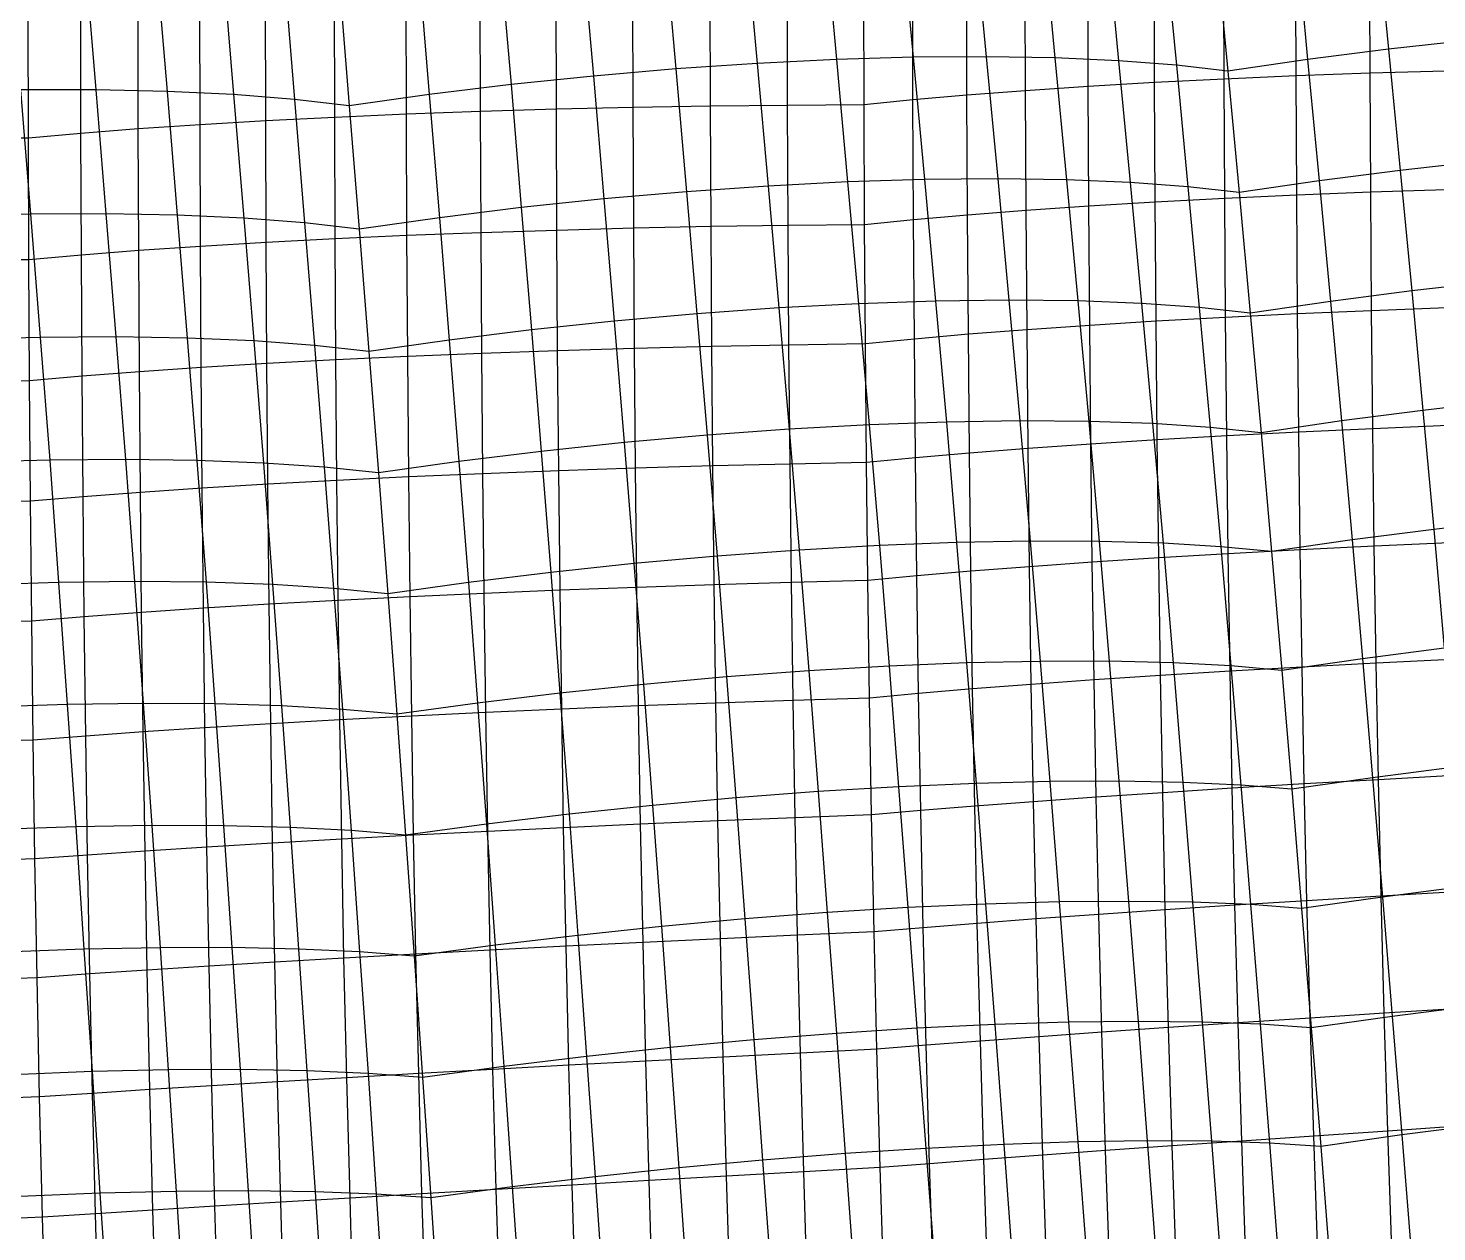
# Model space of a CAD drawing. Extents: x -429 to 429, y -1 to 209.
# Drawn here: x 165.32 to 202.35, y 80.99 to 112.63 of the extents above; entities that cross this region are included whole.
import ezdxf

# ---------------------------------------------------------------- set-up
doc = ezdxf.new("R2010")
doc.units = 0

msp = doc.modelspace()

# ---------------------------------------------------------------- linework, layer by layer
at = {"layer": 'default', "color": 5, "linetype": 'CONTINUOUS'}
for p, q in [((200.767, 115.274, 20.993), (201.079, 112.072, 20.403)), ((182.052, 114.8, 12.625), (182.34, 111.556, 12.002)), ((184.183, 114.94, 13.045), (184.477, 111.701, 12.42)), ((186.264, 115.038, 13.68), (186.564, 111.804, 13.056)), ((188.274, 115.092, 14.522), (188.579, 111.862, 13.903)), ((190.191, 115.102, 15.564), (190.501, 111.877, 14.951)), ((191.996, 115.069, 16.793), (192.308, 111.847, 16.189)), ((193.669, 114.991, 18.197), (193.98, 111.773, 17.605)), ((195.193, 114.871, 19.762), (195.501, 111.656, 19.182)), ((198.644, 115.008, 21.122), (198.95, 111.801, 20.543)), ((179.895, 114.619, 12.425), (180.176, 111.37, 11.806)), ((196.551, 114.709, 21.47), (196.853, 111.496, 20.903)), ((196.551, 114.709, 21.47), (196.853, 111.496, 20.903)), ((166.821, 114.28, 7.515), (167.093, 111.006, 6.882)), ((168.693, 114.237, 8.664), (168.968, 110.966, 8.04)), ((170.441, 114.15, 9.996), (170.715, 110.883, 9.382)), ((175.593, 114.142, 12.686), (175.862, 110.884, 12.085)), ((177.735, 114.399, 12.445), (178.009, 111.145, 11.834)), ((172.047, 114.021, 11.495), (172.318, 110.756, 10.894)), ((173.492, 113.852, 13.146), (173.758, 110.588, 12.558)), ((173.492, 113.852, 13.146), (173.758, 110.588, 12.558)), ((203.217, 112.307, 20.486), (201.079, 112.072, 20.403)), ((188.579, 111.862, 13.903), (186.564, 111.804, 13.056)), ((190.501, 111.877, 14.951), (188.579, 111.862, 13.903)), ((188.579, 111.862, 13.903), (188.878, 108.648, 13.302)), ((192.308, 111.847, 16.189), (190.501, 111.877, 14.951)), ((190.501, 111.877, 14.951), (190.803, 108.667, 14.356)), ((193.98, 111.773, 17.605), (192.308, 111.847, 16.189)), ((192.308, 111.847, 16.189), (192.612, 108.642, 15.602)), ((201.079, 112.072, 20.403), (198.95, 111.801, 20.543)), ((201.079, 112.072, 20.403), (201.386, 108.888, 19.829)), ((182.34, 111.556, 12.002), (180.176, 111.37, 11.806)), ((184.477, 111.701, 12.42), (182.34, 111.556, 12.002)), ((182.34, 111.556, 12.002), (182.621, 108.329, 11.397)), ((186.564, 111.804, 13.056), (184.477, 111.701, 12.42)), ((184.477, 111.701, 12.42), (184.765, 108.478, 11.814)), ((186.564, 111.804, 13.056), (186.858, 108.585, 12.452)), ((195.501, 111.656, 19.182), (193.98, 111.773, 17.605)), ((193.98, 111.773, 17.605), (194.284, 108.573, 17.026)), ((196.853, 111.496, 20.903), (195.501, 111.656, 19.182)), ((195.501, 111.656, 19.182), (195.803, 108.46, 18.614)), ((198.95, 111.801, 20.543), (196.853, 111.496, 20.903)), ((196.853, 111.496, 20.903), (197.15, 108.305, 20.347)), ((196.853, 111.496, 20.903), (197.15, 108.305, 20.347)), ((198.95, 111.801, 20.543), (199.251, 108.613, 19.976)), ((178.009, 111.145, 11.834), (175.862, 110.884, 12.085)), ((180.176, 111.37, 11.806), (178.009, 111.145, 11.834)), ((178.009, 111.145, 11.834), (178.279, 107.91, 11.238)), ((180.176, 111.37, 11.806), (180.452, 108.139, 11.204)), ((167.093, 111.006, 6.882), (165.113, 111.003, 5.92)), ((165.113, 111.003, 5.92), (165.375, 107.741, 5.3)), ((168.968, 110.966, 8.04), (167.093, 111.006, 6.882)), ((167.093, 111.006, 6.882), (167.359, 107.749, 6.267)), ((170.715, 110.883, 9.382), (168.968, 110.966, 8.04)), ((168.968, 110.966, 8.04), (169.235, 107.713, 7.433)), ((172.318, 110.756, 10.894), (170.715, 110.883, 9.382)), ((170.715, 110.883, 9.382), (170.983, 107.633, 8.784)), ((173.758, 110.588, 12.558), (172.318, 110.756, 10.894)), ((172.318, 110.756, 10.894), (172.584, 107.511, 10.305)), ((175.862, 110.884, 12.085), (173.758, 110.588, 12.558)), ((175.862, 110.884, 12.085), (176.127, 107.645, 11.498)), ((173.758, 110.588, 12.558), (174.02, 107.347, 11.981)), ((173.758, 110.588, 12.558), (174.02, 107.347, 11.981)), ((201.386, 108.888, 19.829), (199.251, 108.613, 19.976)), ((203.529, 109.128, 19.906), (201.386, 108.888, 19.829)), ((201.386, 108.888, 19.829), (201.687, 105.724, 19.268)), ((186.858, 108.585, 12.452), (184.765, 108.478, 11.814)), ((188.878, 108.648, 13.302), (186.858, 108.585, 12.452)), ((186.858, 108.585, 12.452), (187.146, 105.384, 11.862)), ((190.803, 108.667, 14.356), (188.878, 108.648, 13.302)), ((188.878, 108.648, 13.302), (189.17, 105.452, 12.716)), ((192.612, 108.642, 15.602), (190.803, 108.667, 14.356)), ((190.803, 108.667, 14.356), (191.099, 105.477, 13.775)), ((194.284, 108.573, 17.026), (192.612, 108.642, 15.602)), ((192.612, 108.642, 15.602), (192.91, 105.457, 15.029)), ((195.803, 108.46, 18.614), (194.284, 108.573, 17.026)), ((194.284, 108.573, 17.026), (194.582, 105.393, 16.462)), ((199.251, 108.613, 19.976), (197.15, 108.305, 20.347)), ((199.251, 108.613, 19.976), (199.548, 105.446, 19.423)), ((180.452, 108.139, 11.204), (178.279, 107.91, 11.238)), ((182.621, 108.329, 11.397), (180.452, 108.139, 11.204)), ((180.452, 108.139, 11.204), (180.722, 104.926, 10.617)), ((184.765, 108.478, 11.814), (182.621, 108.329, 11.397)), ((182.621, 108.329, 11.397), (182.898, 105.12, 10.807)), ((184.765, 108.478, 11.814), (185.047, 105.273, 11.223)), ((197.15, 108.305, 20.347), (195.803, 108.46, 18.614)), ((195.803, 108.46, 18.614), (196.099, 105.286, 18.06)), ((197.15, 108.305, 20.347), (197.442, 105.137, 19.804)), ((197.15, 108.305, 20.347), (197.442, 105.137, 19.804)), ((178.279, 107.91, 11.238), (176.127, 107.645, 11.498)), ((178.279, 107.91, 11.238), (178.544, 104.695, 10.657)), ((165.375, 107.741, 5.3), (163.304, 107.689, 4.542)), ((167.359, 107.749, 6.267), (165.375, 107.741, 5.3)), ((165.375, 107.741, 5.3), (165.632, 104.497, 4.695)), ((169.235, 107.713, 7.433), (167.359, 107.749, 6.267)), ((167.359, 107.749, 6.267), (167.619, 104.51, 5.668)), ((170.983, 107.633, 8.784), (169.235, 107.713, 7.433)), ((169.235, 107.713, 7.433), (169.498, 104.478, 6.84)), ((172.584, 107.511, 10.305), (170.983, 107.633, 8.784)), ((170.983, 107.633, 8.784), (171.246, 104.404, 8.2)), ((174.02, 107.347, 11.981), (172.584, 107.511, 10.305)), ((172.584, 107.511, 10.305), (172.845, 104.287, 9.731)), ((176.127, 107.645, 11.498), (174.02, 107.347, 11.981)), ((176.127, 107.645, 11.498), (176.387, 104.428, 10.925)), ((174.02, 107.347, 11.981), (174.276, 104.129, 11.418)), ((174.02, 107.347, 11.981), (174.276, 104.129, 11.418)), ((203.836, 105.967, 19.34), (201.687, 105.724, 19.268)), ((201.687, 105.724, 19.268), (199.548, 105.446, 19.423)), ((201.687, 105.724, 19.268), (201.98, 102.58, 18.731)), ((185.047, 105.273, 11.223), (182.898, 105.12, 10.807)), ((187.146, 105.384, 11.862), (185.047, 105.273, 11.223)), ((185.047, 105.273, 11.223), (185.321, 102.084, 10.66)), ((189.17, 105.452, 12.716), (187.146, 105.384, 11.862)), ((187.146, 105.384, 11.862), (187.424, 102.2, 11.3)), ((191.099, 105.477, 13.775), (189.17, 105.452, 12.716)), ((189.17, 105.452, 12.716), (189.453, 102.273, 12.157)), ((192.91, 105.457, 15.029), (191.099, 105.477, 13.775)), ((191.099, 105.477, 13.775), (191.384, 102.303, 13.221)), ((194.582, 105.393, 16.462), (192.91, 105.457, 15.029)), ((192.91, 105.457, 15.029), (193.197, 102.289, 14.48)), ((196.099, 105.286, 18.06), (194.582, 105.393, 16.462)), ((194.582, 105.393, 16.462), (194.87, 102.233, 15.92)), ((197.442, 105.137, 19.804), (196.099, 105.286, 18.06)), ((196.099, 105.286, 18.06), (196.386, 102.133, 17.525)), ((199.548, 105.446, 19.423), (197.442, 105.137, 19.804)), ((199.548, 105.446, 19.423), (199.837, 102.302, 18.891)), ((180.722, 104.926, 10.617), (178.544, 104.695, 10.657)), ((182.898, 105.12, 10.807), (180.722, 104.926, 10.617)), ((180.722, 104.926, 10.617), (180.986, 101.733, 10.056)), ((182.898, 105.12, 10.807), (183.167, 101.928, 10.244)), ((197.442, 105.137, 19.804), (197.727, 101.993, 19.278)), ((197.442, 105.137, 19.804), (197.727, 101.993, 19.278)), ((165.632, 104.497, 4.695), (163.557, 104.441, 3.934)), ((167.619, 104.51, 5.668), (165.632, 104.497, 4.695)), ((165.632, 104.497, 4.695), (165.883, 101.272, 4.109)), ((169.498, 104.478, 6.84), (167.619, 104.51, 5.668)), ((167.619, 104.51, 5.668), (167.874, 101.29, 5.086)), ((171.246, 104.404, 8.2), (169.498, 104.478, 6.84)), ((169.498, 104.478, 6.84), (169.754, 101.264, 6.265)), ((176.387, 104.428, 10.925), (174.276, 104.129, 11.418)), ((178.544, 104.695, 10.657), (176.387, 104.428, 10.925)), ((176.387, 104.428, 10.925), (176.641, 101.233, 10.372)), ((178.544, 104.695, 10.657), (178.803, 101.5, 10.099)), ((172.845, 104.287, 9.731), (171.246, 104.404, 8.2)), ((171.246, 104.404, 8.2), (171.502, 101.196, 7.634)), ((174.276, 104.129, 11.418), (172.845, 104.287, 9.731)), ((172.845, 104.287, 9.731), (173.099, 101.086, 9.175)), ((174.276, 104.129, 11.418), (174.527, 100.935, 10.872)), ((174.276, 104.129, 11.418), (174.527, 100.935, 10.872)), ((201.98, 102.58, 18.731), (199.837, 102.302, 18.891)), ((204.135, 102.825, 18.8), (201.98, 102.58, 18.731)), ((201.98, 102.58, 18.731), (202.265, 99.451, 18.218)), ((189.453, 102.273, 12.157), (187.424, 102.2, 11.3)), ((191.384, 102.303, 13.221), (189.453, 102.273, 12.157)), ((189.453, 102.273, 12.157), (189.724, 99.105, 11.625)), ((193.197, 102.289, 14.48), (191.384, 102.303, 13.221)), ((191.384, 102.303, 13.221), (191.658, 99.141, 12.692)), ((194.87, 102.233, 15.92), (193.197, 102.289, 14.48)), ((193.197, 102.289, 14.48), (193.473, 99.135, 13.956)), ((196.386, 102.133, 17.525), (194.87, 102.233, 15.92)), ((194.87, 102.233, 15.92), (195.148, 99.087, 15.401)), ((199.837, 102.302, 18.891), (197.727, 101.993, 19.278)), ((199.837, 102.302, 18.891), (200.117, 99.173, 18.381)), ((183.167, 101.928, 10.244), (180.986, 101.733, 10.056)), ((185.321, 102.084, 10.66), (183.167, 101.928, 10.244)), ((183.167, 101.928, 10.244), (183.426, 98.749, 9.708)), ((187.424, 102.2, 11.3), (185.321, 102.084, 10.66)), ((185.321, 102.084, 10.66), (185.585, 98.908, 10.124)), ((187.424, 102.2, 11.3), (187.692, 99.027, 10.765)), ((197.727, 101.993, 19.278), (196.386, 102.133, 17.525)), ((196.386, 102.133, 17.525), (196.664, 98.997, 17.013)), ((197.727, 101.993, 19.278), (198.004, 98.866, 18.772)), ((197.727, 101.993, 19.278), (198.004, 98.866, 18.772)), ((178.803, 101.5, 10.099), (176.641, 101.233, 10.372)), ((180.986, 101.733, 10.056), (178.803, 101.5, 10.099)), ((178.803, 101.5, 10.099), (179.054, 98.32, 9.566)), ((180.986, 101.733, 10.056), (181.241, 98.553, 9.521)), ((165.883, 101.272, 4.109), (163.804, 101.212, 3.344)), ((167.874, 101.29, 5.086), (165.883, 101.272, 4.109)), ((165.883, 101.272, 4.109), (166.118, 98.056, 3.569)), ((169.754, 101.264, 6.265), (167.874, 101.29, 5.086)), ((167.874, 101.29, 5.086), (168.111, 98.08, 4.549)), ((171.502, 101.196, 7.634), (169.754, 101.264, 6.265)), ((169.754, 101.264, 6.265), (169.993, 98.061, 5.731)), ((173.099, 101.086, 9.175), (171.502, 101.196, 7.634)), ((171.502, 101.196, 7.634), (171.743, 98.001, 7.102)), ((176.641, 101.233, 10.372), (174.527, 100.935, 10.872)), ((176.641, 101.233, 10.372), (176.888, 98.055, 9.843)), ((174.527, 100.935, 10.872), (173.099, 101.086, 9.175)), ((173.099, 101.086, 9.175), (173.341, 97.9, 8.647)), ((174.527, 100.935, 10.872), (174.77, 97.759, 10.348)), ((174.527, 100.935, 10.872), (174.77, 97.759, 10.348)), ((204.424, 99.696, 18.284), (202.265, 99.451, 18.218)), ((202.265, 99.451, 18.218), (200.117, 99.173, 18.381)), ((202.265, 99.451, 18.218), (202.541, 96.325, 17.732)), ((185.585, 98.908, 10.124), (183.426, 98.749, 9.708)), ((187.692, 99.027, 10.765), (185.585, 98.908, 10.124)), ((185.585, 98.908, 10.124), (185.837, 95.735, 9.621)), ((189.724, 99.105, 11.625), (187.692, 99.027, 10.765)), ((187.692, 99.027, 10.765), (187.947, 95.857, 10.264)), ((191.658, 99.141, 12.692), (189.724, 99.105, 11.625)), ((189.724, 99.105, 11.625), (189.982, 95.941, 11.125)), ((193.473, 99.135, 13.956), (191.658, 99.141, 12.692)), ((191.658, 99.141, 12.692), (191.918, 95.983, 12.195)), ((195.148, 99.087, 15.401), (193.473, 99.135, 13.956)), ((193.473, 99.135, 13.956), (193.736, 95.985, 13.461)), ((196.664, 98.997, 17.013), (195.148, 99.087, 15.401)), ((195.148, 99.087, 15.401), (195.413, 95.945, 14.909)), ((198.004, 98.866, 18.772), (196.664, 98.997, 17.013)), ((196.664, 98.997, 17.013), (196.931, 95.865, 16.524)), ((200.117, 99.173, 18.381), (198.004, 98.866, 18.772)), ((200.117, 99.173, 18.381), (200.39, 96.049, 17.895)), ((181.241, 98.553, 9.521), (179.054, 98.32, 9.566)), ((183.426, 98.749, 9.708), (181.241, 98.553, 9.521)), ((181.241, 98.553, 9.521), (181.488, 95.376, 9.017)), ((183.426, 98.749, 9.708), (183.676, 95.574, 9.204)), ((198.004, 98.866, 18.772), (198.273, 95.746, 18.286)), ((198.004, 98.866, 18.772), (198.273, 95.746, 18.286)), ((179.054, 98.32, 9.566), (176.888, 98.055, 9.843)), ((179.054, 98.32, 9.566), (179.297, 95.145, 9.062)), ((166.118, 98.056, 3.569), (164.036, 97.991, 2.803)), ((168.111, 98.08, 4.549), (166.118, 98.056, 3.569)), ((166.118, 98.056, 3.569), (166.344, 94.845, 3.054)), ((169.993, 98.061, 5.731), (168.111, 98.08, 4.549)), ((168.111, 98.08, 4.549), (168.339, 94.874, 4.035)), ((171.743, 98.001, 7.102), (169.993, 98.061, 5.731)), ((169.993, 98.061, 5.731), (170.223, 94.863, 5.219)), ((173.341, 97.9, 8.647), (171.743, 98.001, 7.102)), ((171.743, 98.001, 7.102), (171.975, 94.811, 6.592)), ((174.77, 97.759, 10.348), (173.341, 97.9, 8.647)), ((173.341, 97.9, 8.647), (173.576, 94.72, 8.14)), ((176.888, 98.055, 9.843), (174.77, 97.759, 10.348)), ((174.77, 97.759, 10.348), (175.006, 94.59, 9.844)), ((174.77, 97.759, 10.348), (175.006, 94.59, 9.844)), ((176.888, 98.055, 9.843), (177.128, 94.881, 9.339)), ((202.541, 96.325, 17.732), (200.39, 96.049, 17.895)), ((189.982, 95.941, 11.125), (187.947, 95.857, 10.264)), ((191.918, 95.983, 12.195), (189.982, 95.941, 11.125)), ((189.982, 95.941, 11.125), (190.233, 92.774, 10.645)), ((193.736, 95.985, 13.461), (191.918, 95.983, 12.195)), ((191.918, 95.983, 12.195), (192.172, 92.823, 11.716)), ((195.413, 95.945, 14.909), (193.736, 95.985, 13.461)), ((193.736, 95.985, 13.461), (193.991, 92.832, 12.985)), ((196.931, 95.865, 16.524), (195.413, 95.945, 14.909)), ((195.413, 95.945, 14.909), (195.671, 92.801, 14.436)), ((200.39, 96.049, 17.895), (198.273, 95.746, 18.286)), ((200.39, 96.049, 17.895), (200.655, 92.922, 17.428)), ((183.676, 95.574, 9.204), (181.488, 95.376, 9.017)), ((185.837, 95.735, 9.621), (183.676, 95.574, 9.204)), ((183.676, 95.574, 9.204), (183.919, 92.396, 8.72)), ((187.947, 95.857, 10.264), (185.837, 95.735, 9.621)), ((185.837, 95.735, 9.621), (186.083, 92.559, 9.138)), ((187.947, 95.857, 10.264), (188.195, 92.686, 9.782)), ((198.273, 95.746, 18.286), (196.931, 95.865, 16.524)), ((196.931, 95.865, 16.524), (197.191, 92.73, 16.053)), ((198.273, 95.746, 18.286), (198.535, 92.621, 17.819)), ((198.273, 95.746, 18.286), (198.535, 92.621, 17.819)), ((181.488, 95.376, 9.017), (179.297, 95.145, 9.062)), ((181.488, 95.376, 9.017), (181.728, 92.197, 8.532)), ((166.344, 94.845, 3.054), (164.26, 94.775, 2.286)), ((168.339, 94.874, 4.035), (166.344, 94.845, 3.054)), ((166.344, 94.845, 3.054), (166.568, 91.633, 2.547)), ((170.223, 94.863, 5.219), (168.339, 94.874, 4.035)), ((168.339, 94.874, 4.035), (168.565, 91.668, 3.531)), ((171.975, 94.811, 6.592), (170.223, 94.863, 5.219)), ((170.223, 94.863, 5.219), (170.452, 91.663, 4.719)), ((173.576, 94.72, 8.14), (171.975, 94.811, 6.592)), ((171.975, 94.811, 6.592), (172.205, 91.619, 6.097)), ((177.128, 94.881, 9.339), (175.006, 94.59, 9.844)), ((179.297, 95.145, 9.062), (177.128, 94.881, 9.339)), ((177.128, 94.881, 9.339), (177.362, 91.704, 8.853)), ((179.297, 95.145, 9.062), (179.534, 91.966, 8.577)), ((175.006, 94.59, 9.844), (173.576, 94.72, 8.14)), ((173.576, 94.72, 8.14), (173.806, 91.536, 7.649)), ((175.006, 94.59, 9.844), (175.237, 91.416, 9.359)), ((175.006, 94.59, 9.844), (175.237, 91.416, 9.359)), ((202.81, 93.197, 17.265), (200.655, 92.922, 17.428)), ((188.195, 92.686, 9.782), (186.083, 92.559, 9.138)), ((190.233, 92.774, 10.645), (188.195, 92.686, 9.782)), ((188.195, 92.686, 9.782), (188.438, 89.509, 9.315)), ((192.172, 92.823, 11.716), (190.233, 92.774, 10.645)), ((190.233, 92.774, 10.645), (190.478, 89.602, 10.179)), ((193.991, 92.832, 12.985), (192.172, 92.823, 11.716)), ((192.172, 92.823, 11.716), (192.42, 89.657, 11.252)), ((195.671, 92.801, 14.436), (193.991, 92.832, 12.985)), ((193.991, 92.832, 12.985), (194.242, 89.672, 12.523)), ((197.191, 92.73, 16.053), (195.671, 92.801, 14.436)), ((195.671, 92.801, 14.436), (195.923, 89.649, 13.977)), ((198.535, 92.621, 17.819), (197.191, 92.73, 16.053)), ((197.191, 92.73, 16.053), (197.446, 89.587, 15.597)), ((200.655, 92.922, 17.428), (198.535, 92.621, 17.819)), ((198.535, 92.621, 17.819), (198.792, 89.486, 17.366)), ((198.535, 92.621, 17.819), (198.792, 89.486, 17.366)), ((200.655, 92.922, 17.428), (200.916, 89.787, 16.974)), ((183.919, 92.396, 8.72), (181.728, 92.197, 8.532)), ((186.083, 92.559, 9.138), (183.919, 92.396, 8.72)), ((183.919, 92.396, 8.72), (184.157, 89.212, 8.25)), ((186.083, 92.559, 9.138), (186.323, 89.379, 8.669)), ((179.534, 91.966, 8.577), (177.362, 91.704, 8.853)), ((181.728, 92.197, 8.532), (179.534, 91.966, 8.577)), ((179.534, 91.966, 8.577), (179.766, 88.78, 8.106)), ((181.728, 92.197, 8.532), (181.963, 89.012, 8.062)), ((166.568, 91.633, 2.547), (164.481, 91.559, 1.778)), ((168.565, 91.668, 3.531), (166.568, 91.633, 2.547)), ((166.568, 91.633, 2.547), (166.783, 88.415, 2.067)), ((170.452, 91.663, 4.719), (168.565, 91.668, 3.531)), ((168.565, 91.668, 3.531), (168.783, 88.455, 3.052)), ((172.205, 91.619, 6.097), (170.452, 91.663, 4.719)), ((170.452, 91.663, 4.719), (170.671, 88.456, 4.242)), ((173.806, 91.536, 7.649), (172.205, 91.619, 6.097)), ((172.205, 91.619, 6.097), (172.427, 88.419, 5.622)), ((175.237, 91.416, 9.359), (173.806, 91.536, 7.649)), ((173.806, 91.536, 7.649), (174.03, 88.344, 7.176)), ((177.362, 91.704, 8.853), (175.237, 91.416, 9.359)), ((177.362, 91.704, 8.853), (177.591, 88.519, 8.383)), ((175.237, 91.416, 9.359), (175.463, 88.232, 8.889)), ((175.237, 91.416, 9.359), (175.463, 88.232, 8.889)), ((203.073, 90.062, 16.812), (200.916, 89.787, 16.974)), ((192.42, 89.657, 11.252), (190.478, 89.602, 10.179)), ((194.242, 89.672, 12.523), (192.42, 89.657, 11.252)), ((192.42, 89.657, 11.252), (192.668, 86.494, 10.792)), ((195.923, 89.649, 13.977), (194.242, 89.672, 12.523)), ((194.242, 89.672, 12.523), (194.492, 86.515, 12.066)), ((197.446, 89.587, 15.597), (195.923, 89.649, 13.977)), ((195.923, 89.649, 13.977), (196.176, 86.498, 13.524)), ((200.916, 89.787, 16.974), (198.792, 89.486, 17.366)), ((200.916, 89.787, 16.974), (201.172, 86.65, 16.529)), ((186.323, 89.379, 8.669), (184.157, 89.212, 8.25)), ((188.438, 89.509, 9.315), (186.323, 89.379, 8.669)), ((186.323, 89.379, 8.669), (186.563, 86.202, 8.202)), ((190.478, 89.602, 10.179), (188.438, 89.509, 9.315)), ((188.438, 89.509, 9.315), (188.681, 86.336, 8.849)), ((190.478, 89.602, 10.179), (190.724, 86.434, 9.715)), ((198.792, 89.486, 17.366), (197.446, 89.587, 15.597)), ((197.446, 89.587, 15.597), (197.699, 86.443, 15.149)), ((198.792, 89.486, 17.366), (199.046, 86.349, 16.923)), ((198.792, 89.486, 17.366), (199.046, 86.349, 16.923)), ((181.963, 89.012, 8.062), (179.766, 88.78, 8.106)), ((184.157, 89.212, 8.25), (181.963, 89.012, 8.062)), ((181.963, 89.012, 8.062), (182.195, 85.829, 7.595)), ((184.157, 89.212, 8.25), (184.393, 86.032, 7.783)), ((177.591, 88.519, 8.383), (175.463, 88.232, 8.889)), ((179.766, 88.78, 8.106), (177.591, 88.519, 8.383)), ((177.591, 88.519, 8.383), (177.817, 85.333, 7.92)), ((179.766, 88.78, 8.106), (179.995, 85.595, 7.641)), ((166.783, 88.415, 2.067), (164.693, 88.336, 1.296)), ((168.783, 88.455, 3.052), (166.783, 88.415, 2.067)), ((166.783, 88.415, 2.067), (166.995, 85.198, 1.598)), ((170.671, 88.456, 4.242), (168.783, 88.455, 3.052)), ((168.783, 88.455, 3.052), (168.997, 85.243, 2.585)), ((172.427, 88.419, 5.622), (170.671, 88.456, 4.242)), ((170.671, 88.456, 4.242), (170.888, 85.25, 3.776)), ((174.03, 88.344, 7.176), (172.427, 88.419, 5.622)), ((172.427, 88.419, 5.622), (172.645, 85.219, 5.158)), ((175.463, 88.232, 8.889), (174.03, 88.344, 7.176)), ((174.03, 88.344, 7.176), (174.251, 85.151, 6.715)), ((175.463, 88.232, 8.889), (175.685, 85.045, 8.43)), ((175.463, 88.232, 8.889), (175.685, 85.045, 8.43)), ((201.172, 86.65, 16.529), (199.046, 86.349, 16.923)), ((203.333, 86.927, 16.364), (201.172, 86.65, 16.529)), ((201.172, 86.65, 16.529), (201.424, 83.532, 16.098)), ((188.681, 86.336, 8.849), (186.563, 86.202, 8.202)), ((190.724, 86.434, 9.715), (188.681, 86.336, 8.849)), ((188.681, 86.336, 8.849), (188.917, 83.18, 8.406)), ((192.668, 86.494, 10.792), (190.724, 86.434, 9.715)), ((190.724, 86.434, 9.715), (190.962, 83.283, 9.273)), ((194.492, 86.515, 12.066), (192.668, 86.494, 10.792)), ((192.668, 86.494, 10.792), (192.909, 83.348, 10.351)), ((196.176, 86.498, 13.524), (194.492, 86.515, 12.066)), ((194.492, 86.515, 12.066), (194.735, 83.376, 11.628)), ((197.699, 86.443, 15.149), (196.176, 86.498, 13.524)), ((196.176, 86.498, 13.524), (196.42, 83.365, 13.088)), ((199.046, 86.349, 16.923), (197.699, 86.443, 15.149)), ((197.699, 86.443, 15.149), (197.946, 83.316, 14.715)), ((199.046, 86.349, 16.923), (199.294, 83.23, 16.492)), ((199.046, 86.349, 16.923), (199.294, 83.23, 16.492)), ((184.393, 86.032, 7.783), (182.195, 85.829, 7.595)), ((186.563, 86.202, 8.202), (184.393, 86.032, 7.783)), ((184.393, 86.032, 7.783), (184.623, 82.869, 7.337)), ((186.563, 86.202, 8.202), (186.796, 83.042, 7.758)), ((179.995, 85.595, 7.641), (177.817, 85.333, 7.92)), ((182.195, 85.829, 7.595), (179.995, 85.595, 7.641)), ((179.995, 85.595, 7.641), (180.22, 82.428, 7.194)), ((182.195, 85.829, 7.595), (182.423, 82.664, 7.148)), ((166.995, 85.198, 1.598), (164.903, 85.116, 0.826)), ((168.997, 85.243, 2.585), (166.995, 85.198, 1.598)), ((166.995, 85.198, 1.598), (167.203, 82, 1.141)), ((170.888, 85.25, 3.776), (168.997, 85.243, 2.585)), ((168.997, 85.243, 2.585), (169.208, 82.05, 2.13)), ((172.645, 85.219, 5.158), (170.888, 85.25, 3.776)), ((170.888, 85.25, 3.776), (171.1, 82.063, 3.322)), ((174.251, 85.151, 6.715), (172.645, 85.219, 5.158)), ((172.645, 85.219, 5.158), (172.86, 82.038, 4.706)), ((177.817, 85.333, 7.92), (175.685, 85.045, 8.43)), ((177.817, 85.333, 7.92), (178.038, 82.165, 7.473)), ((175.685, 85.045, 8.43), (174.251, 85.151, 6.715)), ((174.251, 85.151, 6.715), (174.467, 81.976, 6.265)), ((175.685, 85.045, 8.43), (175.904, 81.877, 7.982)), ((175.685, 85.045, 8.43), (175.904, 81.877, 7.982)), ((203.588, 83.81, 15.934), (201.424, 83.532, 16.098)), ((192.909, 83.348, 10.351), (190.962, 83.283, 9.273)), ((194.735, 83.376, 11.628), (192.909, 83.348, 10.351)), ((192.909, 83.348, 10.351), (193.143, 80.247, 9.928)), ((196.42, 83.365, 13.088), (194.735, 83.376, 11.628)), ((194.735, 83.376, 11.628), (194.971, 80.281, 11.206)), ((197.946, 83.316, 14.715), (196.42, 83.365, 13.088)), ((196.42, 83.365, 13.088), (196.658, 80.278, 12.668)), ((199.294, 83.23, 16.492), (197.946, 83.316, 14.715)), ((197.946, 83.316, 14.715), (198.185, 80.238, 14.298)), ((201.424, 83.532, 16.098), (199.294, 83.23, 16.492)), ((201.424, 83.532, 16.098), (201.668, 80.462, 15.684)), ((186.796, 83.042, 7.758), (184.623, 82.869, 7.337)), ((188.917, 83.18, 8.406), (186.796, 83.042, 7.758)), ((186.796, 83.042, 7.758), (187.024, 79.926, 7.33)), ((190.962, 83.283, 9.273), (188.917, 83.18, 8.406)), ((188.917, 83.18, 8.406), (189.147, 80.068, 7.979)), ((190.962, 83.283, 9.273), (191.194, 80.175, 8.848)), ((199.294, 83.23, 16.492), (199.535, 80.161, 16.078)), ((199.294, 83.23, 16.492), (199.535, 80.161, 16.078)), ((182.423, 82.664, 7.148), (180.22, 82.428, 7.194)), ((184.623, 82.869, 7.337), (182.423, 82.664, 7.148)), ((182.423, 82.664, 7.148), (182.645, 79.544, 6.719)), ((184.623, 82.869, 7.337), (184.848, 79.75, 6.908)), ((180.22, 82.428, 7.194), (178.038, 82.165, 7.473)), ((180.22, 82.428, 7.194), (180.439, 79.308, 6.764)), ((167.203, 82, 1.141), (165.11, 81.914, 0.368)), ((169.208, 82.05, 2.13), (167.203, 82, 1.141)), ((167.203, 82, 1.141), (167.408, 78.847, 0.702)), ((171.1, 82.063, 3.322), (169.208, 82.05, 2.13)), ((169.208, 82.05, 2.13), (169.414, 78.902, 1.692)), ((172.86, 82.038, 4.706), (171.1, 82.063, 3.322)), ((171.1, 82.063, 3.322), (171.308, 78.921, 2.886)), ((174.467, 81.976, 6.265), (172.86, 82.038, 4.706)), ((172.86, 82.038, 4.706), (173.069, 78.904, 4.271)), ((175.904, 81.877, 7.982), (174.467, 81.976, 6.265)), ((174.467, 81.976, 6.265), (174.678, 78.85, 5.832)), ((178.038, 82.165, 7.473), (175.904, 81.877, 7.982)), ((175.904, 81.877, 7.982), (176.115, 78.76, 7.552)), ((175.904, 81.877, 7.982), (176.115, 78.76, 7.552)), ((178.038, 82.165, 7.473), (178.254, 79.046, 7.042))]:
    msp.add_line(p, q, dxfattribs=at)
at = {"layer": 'default', "color": 3, "linetype": 'CONTINUOUS'}
for p, q in [((196.754, 111.289, 53.583), (196.745, 114.441, 53.372)), ((198.646, 111.371, 54.24), (198.637, 114.517, 54.029)), ((200.591, 111.441, 54.726), (200.582, 114.582, 54.516)), ((191.536, 110.984, 50.648), (191.527, 114.146, 50.435)), ((193.184, 111.095, 51.78), (193.175, 114.255, 51.568)), ((194.928, 111.197, 52.761), (194.919, 114.353, 52.549)), ((179.202, 110.494, 46.654), (179.194, 113.687, 46.439)), ((181.222, 110.541, 46.871), (181.214, 113.728, 46.656)), ((183.253, 110.576, 46.907), (183.246, 113.756, 46.693)), ((185.281, 110.599, 46.763), (185.273, 113.77, 46.55)), ((187.289, 110.608, 46.44), (187.281, 113.771, 46.228)), ((187.289, 110.608, 46.44), (187.281, 113.771, 46.228)), ((188.576, 110.74, 47.967), (188.568, 113.903, 47.755)), ((189.995, 110.866, 49.373), (189.987, 114.029, 49.161)), ((171.56, 110.191, 44.041), (171.552, 113.401, 43.824)), ((173.374, 110.282, 44.947), (173.366, 113.49, 44.731)), ((175.262, 110.364, 45.688), (175.255, 113.568, 45.472)), ((177.21, 110.435, 46.259), (177.202, 113.634, 46.043)), ((165.326, 109.737, 38.932), (165.319, 112.948, 38.714)), ((165.326, 109.737, 38.932), (165.319, 112.948, 38.714)), ((166.705, 109.862, 40.413), (166.699, 113.074, 40.195)), ((168.212, 109.979, 41.765), (168.205, 113.192, 41.548)), ((169.834, 110.089, 42.978), (169.828, 113.301, 42.761)), ((202.572, 111.501, 55.037), (200.591, 111.441, 54.726)), ((193.184, 111.095, 51.78), (191.536, 110.984, 50.648)), ((194.928, 111.197, 52.761), (193.184, 111.095, 51.78)), ((193.199, 107.948, 51.974), (193.184, 111.095, 51.78)), ((196.754, 111.289, 53.583), (194.928, 111.197, 52.761)), ((194.944, 108.053, 52.955), (194.928, 111.197, 52.761)), ((198.646, 111.371, 54.24), (196.754, 111.289, 53.583)), ((196.769, 108.15, 53.777), (196.754, 111.289, 53.583)), ((200.591, 111.441, 54.726), (198.646, 111.371, 54.24)), ((198.662, 108.237, 54.433), (198.646, 111.371, 54.24)), ((200.607, 108.314, 54.919), (200.591, 111.441, 54.726)), ((188.576, 110.74, 47.967), (187.289, 110.608, 46.44)), ((189.995, 110.866, 49.373), (188.576, 110.74, 47.967)), ((188.591, 107.591, 48.162), (188.576, 110.74, 47.967)), ((191.536, 110.984, 50.648), (189.995, 110.866, 49.373)), ((190.01, 107.716, 49.568), (189.995, 110.866, 49.373)), ((191.551, 107.836, 50.842), (191.536, 110.984, 50.648)), ((175.262, 110.364, 45.688), (173.374, 110.282, 44.947)), ((177.21, 110.435, 46.259), (175.262, 110.364, 45.688)), ((175.275, 107.173, 45.887), (175.262, 110.364, 45.688)), ((179.202, 110.494, 46.654), (177.21, 110.435, 46.259)), ((177.223, 107.248, 46.457), (177.21, 110.435, 46.259)), ((181.222, 110.541, 46.871), (179.202, 110.494, 46.654)), ((179.215, 107.313, 46.851), (179.202, 110.494, 46.654)), ((183.253, 110.576, 46.907), (181.222, 110.541, 46.871)), ((181.235, 107.367, 47.068), (181.222, 110.541, 46.871)), ((185.281, 110.599, 46.763), (183.253, 110.576, 46.907)), ((183.267, 107.41, 47.104), (183.253, 110.576, 46.907)), ((187.289, 110.608, 46.44), (185.281, 110.599, 46.763)), ((185.295, 107.441, 46.959), (185.281, 110.599, 46.763)), ((187.303, 107.46, 46.635), (187.289, 110.608, 46.44)), ((187.303, 107.46, 46.635), (187.289, 110.608, 46.44)), ((168.212, 109.979, 41.765), (166.705, 109.862, 40.413)), ((169.834, 110.089, 42.978), (168.212, 109.979, 41.765)), ((168.224, 106.78, 41.964), (168.212, 109.979, 41.765)), ((171.56, 110.191, 44.041), (169.834, 110.089, 42.978)), ((169.847, 106.891, 43.177), (169.834, 110.089, 42.978)), ((173.374, 110.282, 44.947), (171.56, 110.191, 44.041)), ((171.572, 106.993, 44.24), (171.56, 110.191, 44.041)), ((173.387, 107.088, 45.146), (173.374, 110.282, 44.947)), ((165.326, 109.737, 38.932), (163.308, 109.739, 39.35)), ((166.705, 109.862, 40.413), (165.326, 109.737, 38.932)), ((165.337, 106.541, 39.131), (165.326, 109.737, 38.932)), ((165.337, 106.541, 39.131), (165.326, 109.737, 38.932)), ((166.717, 106.663, 40.612), (166.705, 109.862, 40.413)), ((196.769, 108.15, 53.777), (194.944, 108.053, 52.955)), ((198.662, 108.237, 54.433), (196.769, 108.15, 53.777)), ((196.792, 105.024, 53.952), (196.769, 108.15, 53.777)), ((200.607, 108.314, 54.919), (198.662, 108.237, 54.433)), ((198.685, 105.116, 54.608), (198.662, 108.237, 54.433)), ((202.588, 108.38, 55.23), (200.607, 108.314, 54.919)), ((200.63, 105.2, 55.093), (200.607, 108.314, 54.919)), ((191.551, 107.836, 50.842), (190.01, 107.716, 49.568)), ((193.199, 107.948, 51.974), (191.551, 107.836, 50.842)), ((191.573, 104.701, 51.018), (191.551, 107.836, 50.842)), ((194.944, 108.053, 52.955), (193.199, 107.948, 51.974)), ((193.222, 104.815, 52.15), (193.199, 107.948, 51.974)), ((194.966, 104.923, 53.131), (194.944, 108.053, 52.955)), ((183.267, 107.41, 47.104), (181.235, 107.367, 47.068)), ((185.295, 107.441, 46.959), (183.267, 107.41, 47.104)), ((183.288, 104.258, 47.281), (183.267, 107.41, 47.104)), ((187.303, 107.46, 46.635), (185.295, 107.441, 46.959)), ((185.316, 104.298, 47.135), (185.295, 107.441, 46.959)), ((188.591, 107.591, 48.162), (187.303, 107.46, 46.635)), ((187.324, 104.327, 46.811), (187.303, 107.46, 46.635)), ((187.324, 104.327, 46.811), (187.303, 107.46, 46.635)), ((190.01, 107.716, 49.568), (188.591, 107.591, 48.162)), ((188.612, 104.456, 48.338), (188.591, 107.591, 48.162)), ((190.032, 104.58, 49.744), (190.01, 107.716, 49.568)), ((173.387, 107.088, 45.146), (171.572, 106.993, 44.24)), ((175.275, 107.173, 45.887), (173.387, 107.088, 45.146)), ((173.406, 103.906, 45.325), (173.387, 107.088, 45.146)), ((177.223, 107.248, 46.457), (175.275, 107.173, 45.887)), ((175.295, 103.995, 46.066), (175.275, 107.173, 45.887)), ((179.215, 107.313, 46.851), (177.223, 107.248, 46.457)), ((177.243, 104.075, 46.635), (177.223, 107.248, 46.457)), ((181.235, 107.367, 47.068), (179.215, 107.313, 46.851)), ((179.235, 104.146, 47.029), (179.215, 107.313, 46.851)), ((181.256, 104.207, 47.245), (181.235, 107.367, 47.068)), ((166.717, 106.663, 40.612), (165.337, 106.541, 39.131)), ((168.224, 106.78, 41.964), (166.717, 106.663, 40.612)), ((166.735, 103.48, 40.791), (166.717, 106.663, 40.612)), ((169.847, 106.891, 43.177), (168.224, 106.78, 41.964)), ((168.243, 103.595, 42.144), (168.224, 106.78, 41.964)), ((171.572, 106.993, 44.24), (169.847, 106.891, 43.177)), ((169.866, 103.706, 43.356), (169.847, 106.891, 43.177)), ((171.592, 103.81, 44.42), (171.572, 106.993, 44.24)), ((165.337, 106.541, 39.131), (163.32, 106.534, 39.55)), ((165.355, 103.359, 39.31), (165.337, 106.541, 39.131)), ((165.355, 103.359, 39.31), (165.337, 106.541, 39.131)), ((200.63, 105.2, 55.093), (198.685, 105.116, 54.608)), ((202.611, 105.274, 55.403), (200.63, 105.2, 55.093)), ((200.661, 102.098, 55.248), (200.63, 105.2, 55.093)), ((193.222, 104.815, 52.15), (191.573, 104.701, 51.018)), ((194.966, 104.923, 53.131), (193.222, 104.815, 52.15)), ((193.252, 101.695, 52.306), (193.222, 104.815, 52.15)), ((196.792, 105.024, 53.952), (194.966, 104.923, 53.131)), ((194.996, 101.806, 53.286), (194.966, 104.923, 53.131)), ((198.685, 105.116, 54.608), (196.792, 105.024, 53.952)), ((196.823, 101.91, 54.107), (196.792, 105.024, 53.952)), ((198.716, 102.008, 54.763), (198.685, 105.116, 54.608)), ((188.612, 104.456, 48.338), (187.324, 104.327, 46.811)), ((190.032, 104.58, 49.744), (188.612, 104.456, 48.338)), ((188.641, 101.334, 48.494), (188.612, 104.456, 48.338)), ((191.573, 104.701, 51.018), (190.032, 104.58, 49.744)), ((190.061, 101.458, 49.9), (190.032, 104.58, 49.744)), ((191.602, 101.579, 51.174), (191.573, 104.701, 51.018)), ((177.243, 104.075, 46.635), (175.295, 103.995, 46.066)), ((179.235, 104.146, 47.029), (177.243, 104.075, 46.635)), ((177.27, 100.915, 46.793), (177.243, 104.075, 46.635)), ((181.256, 104.207, 47.245), (179.235, 104.146, 47.029)), ((179.263, 100.992, 47.187), (179.235, 104.146, 47.029)), ((183.288, 104.258, 47.281), (181.256, 104.207, 47.245)), ((181.283, 101.061, 47.402), (181.256, 104.207, 47.245)), ((185.316, 104.298, 47.135), (183.288, 104.258, 47.281)), ((183.316, 101.12, 47.437), (183.288, 104.258, 47.281)), ((187.324, 104.327, 46.811), (185.316, 104.298, 47.135)), ((185.344, 101.169, 47.291), (185.316, 104.298, 47.135)), ((187.352, 101.208, 46.966), (187.324, 104.327, 46.811)), ((187.352, 101.208, 46.966), (187.324, 104.327, 46.811)), ((169.866, 103.706, 43.356), (168.243, 103.595, 42.144)), ((171.592, 103.81, 44.42), (169.866, 103.706, 43.356)), ((169.891, 100.534, 43.515), (169.866, 103.706, 43.356)), ((173.406, 103.906, 45.325), (171.592, 103.81, 44.42)), ((171.617, 100.639, 44.578), (171.592, 103.81, 44.42)), ((175.295, 103.995, 46.066), (173.406, 103.906, 45.325)), ((173.432, 100.738, 45.484), (173.406, 103.906, 45.325)), ((175.322, 100.83, 46.224), (175.295, 103.995, 46.066)), ((165.355, 103.359, 39.31), (163.338, 103.343, 39.73)), ((166.735, 103.48, 40.791), (165.355, 103.359, 39.31)), ((165.379, 100.193, 39.468), (165.355, 103.359, 39.31)), ((165.379, 100.193, 39.468), (165.355, 103.359, 39.31)), ((168.243, 103.595, 42.144), (166.735, 103.48, 40.791)), ((166.76, 100.31, 40.95), (166.735, 103.48, 40.791)), ((168.268, 100.424, 42.302), (168.243, 103.595, 42.144)), ((196.823, 101.91, 54.107), (194.996, 101.806, 53.286)), ((198.716, 102.008, 54.763), (196.823, 101.91, 54.107)), ((196.862, 98.81, 54.241), (196.823, 101.91, 54.107)), ((200.661, 102.098, 55.248), (198.716, 102.008, 54.763)), ((198.755, 98.913, 54.896), (198.716, 102.008, 54.763)), ((202.643, 102.18, 55.557), (200.661, 102.098, 55.248)), ((200.701, 99.01, 55.381), (200.661, 102.098, 55.248)), ((191.602, 101.579, 51.174), (190.061, 101.458, 49.9)), ((193.252, 101.695, 52.306), (191.602, 101.579, 51.174)), ((191.64, 98.471, 51.308), (191.602, 101.579, 51.174)), ((194.996, 101.806, 53.286), (193.252, 101.695, 52.306)), ((193.29, 98.588, 52.44), (193.252, 101.695, 52.306)), ((195.035, 98.701, 53.42), (194.996, 101.806, 53.286)), ((183.316, 101.12, 47.437), (181.283, 101.061, 47.402)), ((185.344, 101.169, 47.291), (183.316, 101.12, 47.437)), ((183.351, 97.996, 47.572), (183.316, 101.12, 47.437)), ((187.352, 101.208, 46.966), (185.344, 101.169, 47.291)), ((185.38, 98.055, 47.426), (185.344, 101.169, 47.291)), ((188.641, 101.334, 48.494), (187.352, 101.208, 46.966)), ((187.389, 98.105, 47.1), (187.352, 101.208, 46.966)), ((187.389, 98.105, 47.1), (187.352, 101.208, 46.966)), ((190.061, 101.458, 49.9), (188.641, 101.334, 48.494)), ((188.677, 98.228, 48.627), (188.641, 101.334, 48.494)), ((190.098, 98.35, 50.034), (190.061, 101.458, 49.9)), ((173.432, 100.738, 45.484), (171.617, 100.639, 44.578)), ((175.322, 100.83, 46.224), (173.432, 100.738, 45.484)), ((173.466, 97.583, 45.62), (173.432, 100.738, 45.484)), ((177.27, 100.915, 46.793), (175.322, 100.83, 46.224)), ((175.356, 97.679, 46.36), (175.322, 100.83, 46.224)), ((179.263, 100.992, 47.187), (177.27, 100.915, 46.793)), ((177.305, 97.769, 46.929), (177.27, 100.915, 46.793)), ((181.283, 101.061, 47.402), (179.263, 100.992, 47.187)), ((179.298, 97.852, 47.323), (179.263, 100.992, 47.187)), ((181.318, 97.928, 47.537), (181.283, 101.061, 47.402)), ((168.268, 100.424, 42.302), (166.76, 100.31, 40.95)), ((169.891, 100.534, 43.515), (168.268, 100.424, 42.302)), ((168.3, 97.268, 42.439), (168.268, 100.424, 42.302)), ((171.617, 100.639, 44.578), (169.891, 100.534, 43.515)), ((169.924, 97.377, 43.651), (169.891, 100.534, 43.515)), ((171.651, 97.482, 44.715), (171.617, 100.639, 44.578)), ((165.379, 100.193, 39.468), (163.362, 100.166, 39.889)), ((166.76, 100.31, 40.95), (165.379, 100.193, 39.468)), ((165.41, 97.042, 39.604), (165.379, 100.193, 39.468)), ((165.41, 97.042, 39.604), (165.379, 100.193, 39.468)), ((166.792, 97.156, 41.086), (166.76, 100.31, 40.95)), ((198.755, 98.913, 54.896), (196.862, 98.81, 54.241)), ((200.701, 99.01, 55.381), (198.755, 98.913, 54.896)), ((198.804, 95.833, 55.006), (198.755, 98.913, 54.896)), ((202.682, 99.1, 55.69), (200.701, 99.01, 55.381)), ((200.749, 95.936, 55.49), (200.701, 99.01, 55.381)), ((193.29, 98.588, 52.44), (191.64, 98.471, 51.308)), ((195.035, 98.701, 53.42), (193.29, 98.588, 52.44)), ((193.337, 95.495, 52.55), (193.29, 98.588, 52.44)), ((196.862, 98.81, 54.241), (195.035, 98.701, 53.42)), ((195.083, 95.611, 53.53), (195.035, 98.701, 53.42)), ((196.91, 95.724, 54.351), (196.862, 98.81, 54.241)), ((188.677, 98.228, 48.627), (187.389, 98.105, 47.1)), ((190.098, 98.35, 50.034), (188.677, 98.228, 48.627)), ((188.723, 95.138, 48.737), (188.677, 98.228, 48.627)), ((191.64, 98.471, 51.308), (190.098, 98.35, 50.034)), ((190.144, 95.258, 50.144), (190.098, 98.35, 50.034)), ((191.686, 95.377, 51.418), (191.64, 98.471, 51.308)), ((177.305, 97.769, 46.929), (175.356, 97.679, 46.36)), ((179.298, 97.852, 47.323), (177.305, 97.769, 46.929)), ((177.347, 94.636, 47.041), (177.305, 97.769, 46.929)), ((181.318, 97.928, 47.537), (179.298, 97.852, 47.323)), ((179.341, 94.726, 47.434), (179.298, 97.852, 47.323)), ((183.351, 97.996, 47.572), (181.318, 97.928, 47.537)), ((181.362, 94.81, 47.648), (181.318, 97.928, 47.537)), ((185.38, 98.055, 47.426), (183.351, 97.996, 47.572)), ((183.395, 94.887, 47.682), (183.351, 97.996, 47.572)), ((187.389, 98.105, 47.1), (185.38, 98.055, 47.426)), ((185.424, 94.957, 47.536), (185.38, 98.055, 47.426)), ((187.433, 95.019, 47.209), (187.389, 98.105, 47.1)), ((187.433, 95.019, 47.209), (187.389, 98.105, 47.1)), ((171.651, 97.482, 44.715), (169.924, 97.377, 43.651)), ((173.466, 97.583, 45.62), (171.651, 97.482, 44.715)), ((171.692, 94.34, 44.826), (171.651, 97.482, 44.715)), ((175.356, 97.679, 46.36), (173.466, 97.583, 45.62)), ((173.508, 94.442, 45.732), (173.466, 97.583, 45.62)), ((175.398, 94.542, 46.472), (175.356, 97.679, 46.36)), ((165.41, 97.042, 39.604), (163.392, 97.005, 40.025)), ((166.792, 97.156, 41.086), (165.41, 97.042, 39.604)), ((165.449, 93.908, 39.715), (165.41, 97.042, 39.604)), ((165.449, 93.908, 39.715), (165.41, 97.042, 39.604)), ((168.3, 97.268, 42.439), (166.792, 97.156, 41.086)), ((166.831, 94.017, 41.197), (166.792, 97.156, 41.086)), ((169.924, 97.377, 43.651), (168.3, 97.268, 42.439)), ((168.34, 94.126, 42.55), (168.3, 97.268, 42.439)), ((169.965, 94.234, 43.763), (169.924, 97.377, 43.651)), ((200.749, 95.936, 55.49), (198.804, 95.833, 55.006)), ((202.732, 96.034, 55.8), (200.749, 95.936, 55.49)), ((200.809, 92.872, 55.574), (200.749, 95.936, 55.49)), ((195.083, 95.611, 53.53), (193.337, 95.495, 52.55)), ((196.91, 95.724, 54.351), (195.083, 95.611, 53.53)), ((195.14, 92.53, 53.614), (195.083, 95.611, 53.53)), ((198.804, 95.833, 55.006), (196.91, 95.724, 54.351)), ((196.968, 92.647, 54.435), (196.91, 95.724, 54.351)), ((198.863, 92.761, 55.09), (198.804, 95.833, 55.006)), ((190.144, 95.258, 50.144), (188.723, 95.138, 48.737)), ((191.686, 95.377, 51.418), (190.144, 95.258, 50.144)), ((190.2, 92.176, 50.227), (190.144, 95.258, 50.144)), ((193.337, 95.495, 52.55), (191.686, 95.377, 51.418)), ((191.743, 92.294, 51.502), (191.686, 95.377, 51.418)), ((193.394, 92.412, 52.634), (193.337, 95.495, 52.55)), ((181.362, 94.81, 47.648), (179.341, 94.726, 47.434)), ((183.395, 94.887, 47.682), (181.362, 94.81, 47.648)), ((181.415, 91.702, 47.732), (181.362, 94.81, 47.648)), ((185.424, 94.957, 47.536), (183.395, 94.887, 47.682)), ((183.449, 91.789, 47.766), (183.395, 94.887, 47.682)), ((187.433, 95.019, 47.209), (185.424, 94.957, 47.536)), ((185.478, 91.87, 47.619), (185.424, 94.957, 47.536)), ((188.723, 95.138, 48.737), (187.433, 95.019, 47.209)), ((187.488, 91.945, 47.292), (187.433, 95.019, 47.209)), ((187.488, 91.945, 47.292), (187.433, 95.019, 47.209)), ((188.778, 92.059, 48.82), (188.723, 95.138, 48.737)), ((173.508, 94.442, 45.732), (171.692, 94.34, 44.826)), ((175.398, 94.542, 46.472), (173.508, 94.442, 45.732)), ((173.559, 91.311, 45.816), (173.508, 94.442, 45.732)), ((177.347, 94.636, 47.041), (175.398, 94.542, 46.472)), ((175.449, 91.414, 46.556), (175.398, 94.542, 46.472)), ((179.341, 94.726, 47.434), (177.347, 94.636, 47.041)), ((177.4, 91.513, 47.125), (177.347, 94.636, 47.041)), ((179.393, 91.61, 47.518), (179.341, 94.726, 47.434)), ((168.34, 94.126, 42.55), (166.831, 94.017, 41.197)), ((169.965, 94.234, 43.763), (168.34, 94.126, 42.55)), ((168.389, 90.996, 42.634), (168.34, 94.126, 42.55)), ((171.692, 94.34, 44.826), (169.965, 94.234, 43.763)), ((170.014, 91.101, 43.847), (169.965, 94.234, 43.763)), ((171.742, 91.207, 44.91), (171.692, 94.34, 44.826)), ((165.449, 93.908, 39.715), (163.431, 93.86, 40.136)), ((166.831, 94.017, 41.197), (165.449, 93.908, 39.715)), ((165.496, 90.787, 39.798), (165.449, 93.908, 39.715)), ((165.496, 90.787, 39.798), (165.449, 93.908, 39.715)), ((166.879, 90.891, 41.28), (166.831, 94.017, 41.197)), ((202.792, 92.979, 55.883), (200.809, 92.872, 55.574)), ((196.968, 92.647, 54.435), (195.14, 92.53, 53.614)), ((198.863, 92.761, 55.09), (196.968, 92.647, 54.435)), ((197.038, 89.57, 54.49), (196.968, 92.647, 54.435)), ((200.809, 92.872, 55.574), (198.863, 92.761, 55.09)), ((198.933, 89.69, 55.145), (198.863, 92.761, 55.09)), ((200.88, 89.808, 55.629), (200.809, 92.872, 55.574)), ((191.743, 92.294, 51.502), (190.2, 92.176, 50.227)), ((193.394, 92.412, 52.634), (191.743, 92.294, 51.502)), ((191.81, 89.211, 51.557), (191.743, 92.294, 51.502)), ((195.14, 92.53, 53.614), (193.394, 92.412, 52.634)), ((193.462, 89.329, 52.689), (193.394, 92.412, 52.634)), ((195.209, 89.449, 53.669), (195.14, 92.53, 53.614)), ((185.478, 91.87, 47.619), (183.449, 91.789, 47.766)), ((187.488, 91.945, 47.292), (185.478, 91.87, 47.619)), ((185.543, 88.784, 47.673), (185.478, 91.87, 47.619)), ((188.778, 92.059, 48.82), (187.488, 91.945, 47.292)), ((187.553, 88.872, 47.346), (187.488, 91.945, 47.292)), ((187.553, 88.872, 47.346), (187.488, 91.945, 47.292)), ((190.2, 92.176, 50.227), (188.778, 92.059, 48.82)), ((188.844, 88.981, 48.874), (188.778, 92.059, 48.82)), ((190.267, 89.094, 50.282), (190.2, 92.176, 50.227)), ((177.4, 91.513, 47.125), (175.449, 91.414, 46.556)), ((179.393, 91.61, 47.518), (177.4, 91.513, 47.125)), ((177.462, 88.39, 47.179), (177.4, 91.513, 47.125)), ((181.415, 91.702, 47.732), (179.393, 91.61, 47.518)), ((179.456, 88.493, 47.572), (179.393, 91.61, 47.518)), ((183.449, 91.789, 47.766), (181.415, 91.702, 47.732)), ((181.479, 88.594, 47.787), (181.415, 91.702, 47.732)), ((183.513, 88.691, 47.82), (183.449, 91.789, 47.766)), ((170.014, 91.101, 43.847), (168.389, 90.996, 42.634)), ((171.742, 91.207, 44.91), (170.014, 91.101, 43.847)), ((170.073, 87.969, 43.901), (170.014, 91.101, 43.847)), ((173.559, 91.311, 45.816), (171.742, 91.207, 44.91)), ((171.802, 88.074, 44.965), (171.742, 91.207, 44.91)), ((175.449, 91.414, 46.556), (173.559, 91.311, 45.816)), ((173.619, 88.18, 45.871), (173.559, 91.311, 45.816)), ((175.511, 88.286, 46.611), (175.449, 91.414, 46.556)), ((165.496, 90.787, 39.798), (163.478, 90.726, 40.22)), ((166.879, 90.891, 41.28), (165.496, 90.787, 39.798)), ((165.553, 87.667, 39.851), (165.496, 90.787, 39.798)), ((165.553, 87.667, 39.851), (165.496, 90.787, 39.798)), ((168.389, 90.996, 42.634), (166.879, 90.891, 41.28)), ((166.936, 87.765, 41.334), (166.879, 90.891, 41.28)), ((168.447, 87.866, 42.688), (168.389, 90.996, 42.634)), ((198.933, 89.69, 55.145), (197.038, 89.57, 54.49)), ((200.88, 89.808, 55.629), (198.933, 89.69, 55.145)), ((199.016, 86.607, 55.166), (198.933, 89.69, 55.145)), ((202.863, 89.924, 55.938), (200.88, 89.808, 55.629)), ((200.963, 86.733, 55.651), (200.88, 89.808, 55.629)), ((193.462, 89.329, 52.689), (191.81, 89.211, 51.557)), ((195.209, 89.449, 53.669), (193.462, 89.329, 52.689)), ((193.544, 86.235, 52.71), (193.462, 89.329, 52.689)), ((197.038, 89.57, 54.49), (195.209, 89.449, 53.669)), ((195.292, 86.357, 53.69), (195.209, 89.449, 53.669)), ((197.121, 86.482, 54.511), (197.038, 89.57, 54.49)), ((187.553, 88.872, 47.346), (185.543, 88.784, 47.673)), ((188.844, 88.981, 48.874), (187.553, 88.872, 47.346)), ((187.629, 85.786, 47.371), (187.553, 88.872, 47.346)), ((187.629, 85.786, 47.371), (187.553, 88.872, 47.346)), ((190.267, 89.094, 50.282), (188.844, 88.981, 48.874)), ((188.922, 85.891, 48.899), (188.844, 88.981, 48.874)), ((191.81, 89.211, 51.557), (190.267, 89.094, 50.282)), ((190.347, 86.001, 50.305), (190.267, 89.094, 50.282)), ((191.891, 86.116, 51.579), (191.81, 89.211, 51.557)), ((181.479, 88.594, 47.787), (179.456, 88.493, 47.572)), ((183.513, 88.691, 47.82), (181.479, 88.594, 47.787)), ((181.553, 85.475, 47.808), (181.479, 88.594, 47.787)), ((185.543, 88.784, 47.673), (183.513, 88.691, 47.82)), ((183.588, 85.581, 47.842), (183.513, 88.691, 47.82)), ((185.618, 85.686, 47.697), (185.543, 88.784, 47.673)), ((173.619, 88.18, 45.871), (171.802, 88.074, 44.965)), ((175.511, 88.286, 46.611), (173.619, 88.18, 45.871)), ((173.692, 85.037, 45.89), (173.619, 88.18, 45.871)), ((177.462, 88.39, 47.179), (175.511, 88.286, 46.611)), ((175.584, 85.146, 46.63), (175.511, 88.286, 46.611)), ((179.456, 88.493, 47.572), (177.462, 88.39, 47.179)), ((177.535, 85.256, 47.199), (177.462, 88.39, 47.179)), ((179.53, 85.366, 47.593), (179.456, 88.493, 47.572)), ((166.936, 87.765, 41.334), (165.553, 87.667, 39.851)), ((168.447, 87.866, 42.688), (166.936, 87.765, 41.334)), ((167.005, 84.626, 41.357), (166.936, 87.765, 41.334)), ((170.073, 87.969, 43.901), (168.447, 87.866, 42.688)), ((168.517, 84.724, 42.71), (168.447, 87.866, 42.688)), ((171.802, 88.074, 44.965), (170.073, 87.969, 43.901)), ((170.145, 84.825, 43.922), (170.073, 87.969, 43.901)), ((171.874, 84.93, 44.985), (171.802, 88.074, 44.965)), ((165.553, 87.667, 39.851), (163.534, 87.593, 40.274)), ((165.619, 84.534, 39.876), (165.553, 87.667, 39.851)), ((165.619, 84.534, 39.876), (165.553, 87.667, 39.851)), ((200.963, 86.733, 55.651), (199.016, 86.607, 55.166)), ((202.947, 86.857, 55.96), (200.963, 86.733, 55.651)), ((201.059, 83.636, 55.642), (200.963, 86.733, 55.651)), ((195.292, 86.357, 53.69), (193.544, 86.235, 52.71)), ((197.121, 86.482, 54.511), (195.292, 86.357, 53.69)), ((195.388, 83.245, 53.68), (195.292, 86.357, 53.69)), ((199.016, 86.607, 55.166), (197.121, 86.482, 54.511)), ((197.217, 83.373, 54.501), (197.121, 86.482, 54.511)), ((199.112, 83.504, 55.156), (199.016, 86.607, 55.166)), ((190.347, 86.001, 50.305), (188.922, 85.891, 48.899)), ((191.891, 86.116, 51.579), (190.347, 86.001, 50.305)), ((190.439, 82.885, 50.3), (190.347, 86.001, 50.305)), ((193.544, 86.235, 52.71), (191.891, 86.116, 51.579)), ((191.986, 83, 51.572), (191.891, 86.116, 51.579)), ((193.639, 83.12, 52.702), (193.544, 86.235, 52.71)), ((183.588, 85.581, 47.842), (181.553, 85.475, 47.808)), ((185.618, 85.686, 47.697), (183.588, 85.581, 47.842)), ((183.673, 82.449, 47.835), (183.588, 85.581, 47.842)), ((187.629, 85.786, 47.371), (185.618, 85.686, 47.697)), ((185.704, 82.563, 47.693), (185.618, 85.686, 47.697)), ((188.922, 85.891, 48.899), (187.629, 85.786, 47.371)), ((187.715, 82.675, 47.372), (187.629, 85.786, 47.371)), ((187.715, 82.675, 47.372), (187.629, 85.786, 47.371)), ((189.012, 82.777, 48.897), (188.922, 85.891, 48.899)), ((177.535, 85.256, 47.199), (175.584, 85.146, 46.63)), ((179.53, 85.366, 47.593), (177.535, 85.256, 47.199)), ((177.62, 82.101, 47.186), (177.535, 85.256, 47.199)), ((181.553, 85.475, 47.808), (179.53, 85.366, 47.593)), ((179.615, 82.217, 47.581), (179.53, 85.366, 47.593)), ((181.638, 82.333, 47.798), (181.553, 85.475, 47.808)), ((170.145, 84.825, 43.922), (168.517, 84.724, 42.71)), ((171.874, 84.93, 44.985), (170.145, 84.825, 43.922)), ((170.227, 81.659, 43.913), (170.145, 84.825, 43.922)), ((173.692, 85.037, 45.89), (171.874, 84.93, 44.985)), ((171.958, 81.764, 44.974), (171.874, 84.93, 44.985)), ((175.584, 85.146, 46.63), (173.692, 85.037, 45.89)), ((173.777, 81.874, 45.878), (173.692, 85.037, 45.89)), ((175.669, 81.986, 46.617), (175.584, 85.146, 46.63)), ((165.619, 84.534, 39.876), (163.599, 84.448, 40.296)), ((167.005, 84.626, 41.357), (165.619, 84.534, 39.876)), ((165.694, 81.375, 39.874), (165.619, 84.534, 39.876)), ((165.694, 81.375, 39.874), (165.619, 84.534, 39.876)), ((168.517, 84.724, 42.71), (167.005, 84.626, 41.357)), ((167.083, 81.463, 41.353), (167.005, 84.626, 41.357)), ((168.598, 81.558, 42.702), (168.517, 84.724, 42.71)), ((203.042, 83.769, 55.953), (201.059, 83.636, 55.642)), ((197.217, 83.373, 54.501), (195.388, 83.245, 53.68)), ((199.112, 83.504, 55.156), (197.217, 83.373, 54.501)), ((197.326, 80.238, 54.46), (197.217, 83.373, 54.501)), ((201.059, 83.636, 55.642), (199.112, 83.504, 55.156)), ((199.221, 80.374, 55.116), (199.112, 83.504, 55.156)), ((201.167, 80.512, 55.603), (201.059, 83.636, 55.642)), ((191.986, 83, 51.572), (190.439, 82.885, 50.3)), ((193.639, 83.12, 52.702), (191.986, 83, 51.572)), ((192.093, 79.855, 51.537), (191.986, 83, 51.572)), ((195.388, 83.245, 53.68), (193.639, 83.12, 52.702)), ((193.748, 79.977, 52.664), (193.639, 83.12, 52.702)), ((195.497, 80.105, 53.641), (195.388, 83.245, 53.68)), ((187.715, 82.675, 47.372), (185.704, 82.563, 47.693)), ((189.012, 82.777, 48.897), (187.715, 82.675, 47.372)), ((187.81, 79.532, 47.351), (187.715, 82.675, 47.372)), ((187.81, 79.532, 47.351), (187.715, 82.675, 47.372)), ((190.439, 82.885, 50.3), (189.012, 82.777, 48.897)), ((189.112, 79.632, 48.87), (189.012, 82.777, 48.897)), ((190.543, 79.74, 50.27), (190.439, 82.885, 50.3)), ((179.615, 82.217, 47.581), (177.62, 82.101, 47.186)), ((181.638, 82.333, 47.798), (179.615, 82.217, 47.581)), ((179.71, 79.04, 47.539), (179.615, 82.217, 47.581)), ((183.673, 82.449, 47.835), (181.638, 82.333, 47.798)), ((181.732, 79.163, 47.759), (181.638, 82.333, 47.798)), ((185.704, 82.563, 47.693), (183.673, 82.449, 47.835)), ((183.767, 79.287, 47.801), (183.673, 82.449, 47.835)), ((185.798, 79.41, 47.664), (185.704, 82.563, 47.693)), ((173.777, 81.874, 45.878), (171.958, 81.764, 44.974)), ((175.669, 81.986, 46.617), (173.777, 81.874, 45.878)), ((173.873, 78.682, 45.834), (173.777, 81.874, 45.878)), ((177.62, 82.101, 47.186), (175.669, 81.986, 46.617)), ((175.765, 78.798, 46.573), (175.669, 81.986, 46.617)), ((177.716, 78.918, 47.142), (177.62, 82.101, 47.186)), ((168.598, 81.558, 42.702), (167.083, 81.463, 41.353)), ((170.227, 81.659, 43.913), (168.598, 81.558, 42.702)), ((168.69, 78.363, 42.668), (168.598, 81.558, 42.702)), ((171.958, 81.764, 44.974), (170.227, 81.659, 43.913)), ((170.322, 78.464, 43.874), (170.227, 81.659, 43.913)), ((172.054, 78.571, 44.932), (171.958, 81.764, 44.974)), ((165.694, 81.375, 39.874), (163.674, 81.277, 40.29)), ((167.083, 81.463, 41.353), (165.694, 81.375, 39.874)), ((165.778, 78.183, 39.85), (165.694, 81.375, 39.874)), ((165.778, 78.183, 39.85), (165.694, 81.375, 39.874)), ((167.172, 78.269, 41.323), (167.083, 81.463, 41.353))]:
    msp.add_line(p, q, dxfattribs=at)

doc.saveas('drawing.dxf')
